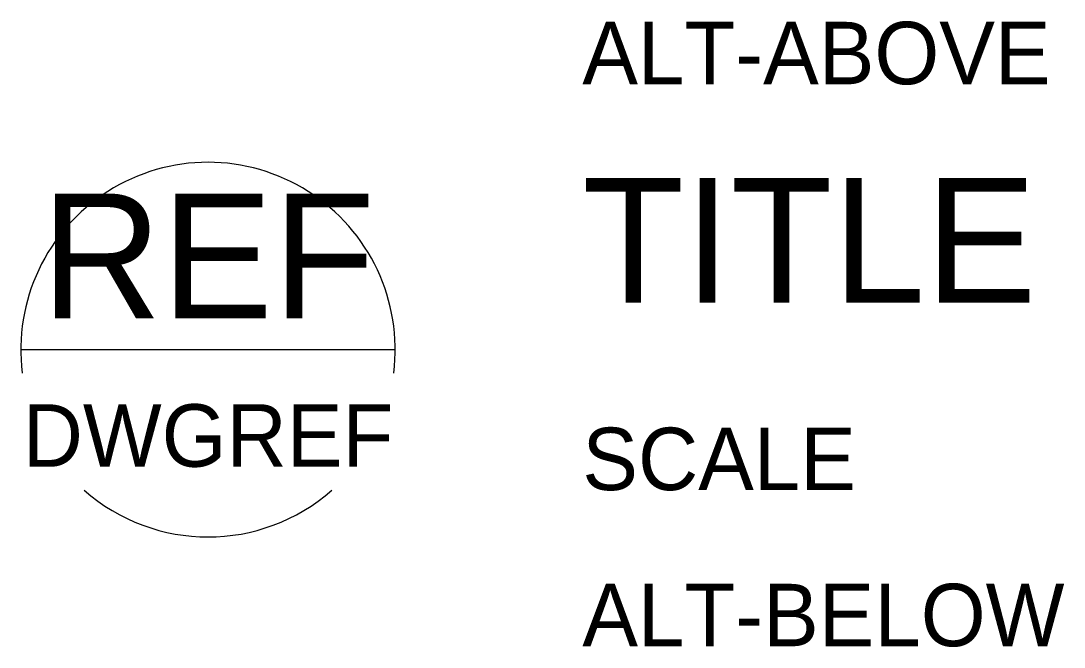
# Model space of a CAD drawing. Extents: x -6 to 27.4, y -9.5 to 10.5.
import ezdxf
from ezdxf.enums import TextEntityAlignment as Align

# ---------------------------------------------------------------- set-up
doc = ezdxf.new("R2010")
doc.units = 0
doc.header["$LTSCALE"] = 10
doc.layers.add('~-TSYM4', color=7, linetype='Continuous')

msp = doc.modelspace()

# ---------------------------------------------------------------- linework, layer by layer
at = {"layer": '~-TSYM4'}
msp.add_line((-6, 0), (6, 0), dxfattribs=at)
for start, end in [(352.8192, 187.1808), (228.5904, 311.4096)]:
    msp.add_arc((0, 0), 6, start, end, dxfattribs=at)

# ---------------------------------------------------------------- texts
for tag, p, s, height in [('ALT-ABOVE', (12, 8.5), '', 2), ('TITLE', (12, 1.5), 'DETAIL', 4), ('ALT-BELOW', (12, -9.5), '', 2)]:
    msp.add_attdef(tag, p, s, height=height)
at = {"flags": 8}
msp.add_attdef('REF', text='VIEWNUMBER', height=4, dxfattribs=at).set_placement((0, 1), align=Align.CENTER)
msp.add_attdef('DWGREF', text='SHEETNUMBER', height=2, dxfattribs=at).set_placement((0, -1.75), align=Align.TOP_CENTER)
msp.add_attdef('SCALE', (12, -4.5), 'ViewportScale', height=2, dxfattribs=at)

doc.saveas('drawing.dxf')
